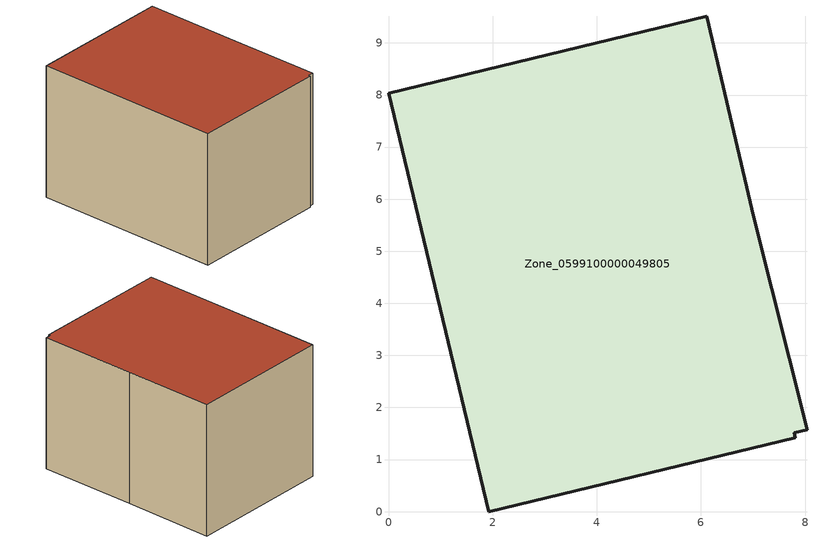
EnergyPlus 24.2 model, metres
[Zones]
Zone_0599100000049805
 floor ground (C_G): 1.93,0 0,8.03 6.11,9.51 7.02,5.65 8.04,1.57 7.79,1.51 7.82,1.42 z0
 wall outside (C_F): 0,8.03 1.93,0 7.82,1.42 7.79,1.51 8.04,1.57 7.02,5.65 6.11,9.51 0,8.03 z0:5.8
 roof outside (C_R): 1.93,0 7.82,1.42 7.79,1.51 8.04,1.57 7.02,5.65 6.11,9.51 0,8.03 z5.8
[BUILDING]
Pand.0599100000049805: North Axis=0; Terrain=City; Loads Convergence Tolerance Value=0.04; Temperature Convergence Tolerance Value=0.4; Solar Distribution=FullExterior; Maximum Number of Warmup Days=25; Minimum Number of Warmup Days=1
[Site:Location]
Rotterdam.The.Hague.AP_ZH_NLD Design_Conditions: Latitude=51.96; Longitude=4.45; Time Zone=1; Elevation=-4.5
[SITE:GROUNDTEMPERATURE:BUILDINGSURFACE]
18, 18, 18, 18, 18, 18, 18, 18, 18, 18, 18, 18
[MATERIAL] Thermal Absorptance=0.9; Solar Absorptance=0.7; Visible Absorptance=0.7
Name | Roughness | Thickness | Conductivity | Density | Specific Heat
G.TC.1965-1974 | MediumSmooth | 0.15 | 0.882353 | 540 | 1210
F.TC.1965-1974 | Rough | 0.3 | 0.697674 | 1920 | 840
R.TC.1965-1974 | MediumRough | 0.2 | 0.232558 | 1500 | 1000
[CONSTRUCTION]
C_G: G.TC.1965-1974
C_F: F.TC.1965-1974
C_R: R.TC.1965-1974
[ZONE]
Zone_0599100000049805: Type=1; Multiplier=1; Ceiling Height=Autocalculate; Volume=Autocalculate; Floor Area=autocalculate; Part of Total Floor Area=Yes
[ZONEINFILTRATION:DESIGNFLOWRATE]
Infil_Zone_0599100000049805: Zone or ZoneList or Space or SpaceList=Zone_0599100000049805; Schedule=AlwaysOn; Design Flow Rate Calculation Method=Flow/Area; Flow Rate per Floor Area=0.003; Constant Term Coefficient=1; Temperature Term Coefficient=0; Velocity Term Coefficient=0; Velocity Squared Term Coefficient=0
[HVACTEMPLATE:ZONE:IDEALLOADSAIRSYSTEM]
Zone_0599100000049805: Maximum Heating Supply Air Temperature=50; Minimum Cooling Supply Air Temperature=13; Maximum Heating Supply Air Humidity Ratio=0.0156; Minimum Cooling Supply Air Humidity Ratio=0.0077; Heating Limit=NoLimit; Cooling Limit=NoLimit; Dehumidification Control Type=ConstantSensibleHeatRatio; Cooling Sensible Heat Ratio=0.7; Dehumidification Setpoint=60; Humidification Control Type=None; Humidification Setpoint=30; Outdoor Air Method=None; Outdoor Air Flow Rate per Person=0.00944; Outdoor Air Flow Rate per Zone Floor Area=0; Outdoor Air Flow Rate per Zone=0; Demand Controlled Ventilation Type=None; Outdoor Air Economizer Type=NoEconomizer; Heat Recovery Type=None; Sensible Heat Recovery Effectiveness=0.7; Latent Heat Recovery Effectiveness=0.65
[ZONECONTROL:THERMOSTAT]
ThermostatControl_Zone_0599100000049805: Zone or ZoneList=Zone_0599100000049805; Control Type Schedule=DualSetpointControlType; Control 1=Thermostat_Zone_0599100000049805; Temperature Difference Between Cutout And Setpoint=0
[THERMOSTATSETPOINT:DUALSETPOINT]
Thermostat_Zone_0599100000049805: Heating Setpoint Temperature Schedule=HeatingSetpoint_Zone_0599100000049805; Cooling Setpoint Temperature Schedule=CoolingSetpoint_Zone_0599100000049805
[SCHEDULE:COMPACT]
HeatingSetpoint_Zone_0599100000049805: Through: 12/31, For: AllDays, Until: 24:00, 21
CoolingSetpoint_Zone_0599100000049805: Through: 12/31, For: AllDays, Until: 24:00, 24
DualSetpointControlType: Through: 12/31, For: AllDays, Until: 24:00, 4
AlwaysOn: Through: 12/31, For: AllDays, Until: 24:00, 1
